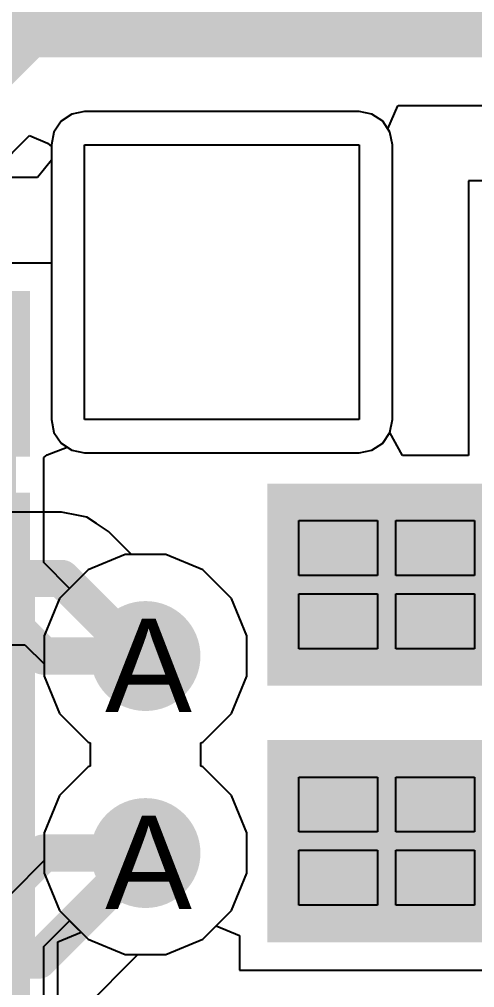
# Model space of a CAD drawing. Header units: inches. Extents: x 0 to 208, y 0 to 213.
# Drawn here: x 4.7278 to 4.8257, y 1.6591 to 1.8671 of the extents above; entities that cross this region are included whole.
import ezdxf

# ---------------------------------------------------------------- set-up
doc = ezdxf.new("R2010")
doc.units = ezdxf.units.IN
doc.header["$MEASUREMENT"] = 0
for name, color, linetype in [('Bottom Layer', 5, 'Continuous'), ('Bottom Overlay', 54, 'Continuous'), ('Bottom Paste', 16, 'Continuous'), ('Bottom Solder', 6, 'Continuous'), ('Drill Drawing', 1, 'Continuous'), ('Keep-Out Layer', 6, 'Continuous'), ('L2_GND1', 16, 'Continuous'), ('L3_SIG1', 76, 'Continuous'), ('L4_PWR', 90, 'Continuous'), ('L5_GND2', 156, 'Continuous'), ('L6_SIG2', 130, 'Continuous'), ('L7_GND3', 216, 'Continuous'), ('Top Layer', 1, 'Continuous'), ('Top Paste', 8, 'Continuous'), ('Top Solder', 216, 'Continuous'), ('Via Holes', 16, 'Continuous')]:
    doc.layers.add(name, color=color, linetype=linetype)
doc.styles.add('Arial', font='', dxfattribs={"height": 0.2})
doc.styles.get('Arial').set_extended_font_data('Arial')

# ---------------------------------------------------------------- blocks, each defined once
blk = doc.blocks.new('TXB0102DCUT_B_253')
at = {"layer": 'Bottom Layer'}
for points in [[(-0.07677, 0.03543), (-0.04528, 0.03543), (-0.04528, 0.02362), (-0.07677, 0.02362)], [(0.04527, 0.03543), (0.07677, 0.03543), (0.07677, 0.02362), (0.04527, 0.02362)], [(-0.07677, 0.01575), (-0.04528, 0.01575), (-0.04528, 0.00394), (-0.07677, 0.00394)], [(0.04527, 0.01575), (0.07677, 0.01575), (0.07677, 0.00394), (0.04527, 0.00394)], [(-0.07677, -0.00394), (-0.04528, -0.00394), (-0.04528, -0.01575), (-0.07677, -0.01575)], [(0.04527, -0.00394), (0.07677, -0.00394), (0.07677, -0.01575), (0.04527, -0.01575)], [(-0.07677, -0.02362), (-0.04528, -0.02362), (-0.04528, -0.03543), (-0.07677, -0.03543)], [(0.04527, -0.02362), (0.07677, -0.02362), (0.07677, -0.03543), (0.04527, -0.03543)]]:
    blk.add_hatch(color=5, dxfattribs=at).paths.add_polyline_path(points)
at = {"layer": 'Bottom Paste'}
for points in [[(-0.07677, 0.03543), (-0.04528, 0.03543), (-0.04528, 0.02362), (-0.07677, 0.02362)], [(0.04527, 0.03543), (0.07677, 0.03543), (0.07677, 0.02362), (0.04527, 0.02362)], [(-0.07677, 0.01575), (-0.04528, 0.01575), (-0.04528, 0.00394), (-0.07677, 0.00394)], [(0.04527, 0.01575), (0.07677, 0.01575), (0.07677, 0.00394), (0.04527, 0.00394)], [(-0.07677, -0.00394), (-0.04528, -0.00394), (-0.04528, -0.01575), (-0.07677, -0.01575)], [(0.04527, -0.00394), (0.07677, -0.00394), (0.07677, -0.01575), (0.04527, -0.01575)], [(-0.07677, -0.02362), (-0.04528, -0.02362), (-0.04528, -0.03543), (-0.07677, -0.03543)], [(0.04527, -0.02362), (0.07677, -0.02362), (0.07677, -0.03543), (0.04527, -0.03543)]]:
    blk.add_hatch(color=16, dxfattribs=at).paths.add_polyline_path(points)
at = {"layer": 'Bottom Solder'}
for points in [[(-0.08077, 0.03943), (-0.04128, 0.03943), (-0.04128, 0.01962), (-0.08077, 0.01962)], [(0.04127, 0.03943), (0.08077, 0.03943), (0.08077, 0.01962), (0.04127, 0.01962)], [(-0.08077, 0.01975), (-0.04128, 0.01975), (-0.04128, -0.00006), (-0.08077, -0.00006)], [(0.04127, 0.01975), (0.08077, 0.01975), (0.08077, -0.00006), (0.04127, -0.00006)], [(-0.08077, 0.00006), (-0.04128, 0.00006), (-0.04128, -0.01975), (-0.08077, -0.01975)], [(0.04127, 0.00006), (0.08077, 0.00006), (0.08077, -0.01975), (0.04127, -0.01975)], [(-0.08077, -0.01962), (-0.04128, -0.01962), (-0.04128, -0.03943), (-0.08077, -0.03943)], [(0.04127, -0.01962), (0.08077, -0.01962), (0.08077, -0.03943), (0.04127, -0.03943)]]:
    blk.add_hatch(color=6, dxfattribs=at).paths.add_polyline_path(points)
at = {"layer": 'Bottom Overlay'}
for points in [[(-0.041, 0.041, 0.005, 0.005, 0), (0.038, 0.041, 0.005, 0.005, 0)], [(-0.041, -0.041, 0.005, 0.005, 0), (0.038, -0.041, 0.005, 0.005, 0)]]:
    blk.add_lwpolyline(points, format="xyseb", dxfattribs=at)
for points in [[(-0.04225, 0.041, 0.0025, 0.0025, 1), (-0.03975, 0.041, 0.0025, 0.0025, 1)], [(0.03675, 0.041, 0.0025, 0.0025, 1), (0.03925, 0.041, 0.0025, 0.0025, 1)], [(-0.0605, -0.043, 0.00787, 0.00787, 1), (-0.0635, -0.043, 0.00787, 0.00787, 1)], [(-0.06547, -0.043, 0.00394, 0.00394, 1), (-0.06153, -0.043, 0.00394, 0.00394, 1)], [(-0.06247, -0.043, 0.00394, 0.00394, 1), (-0.05853, -0.043, 0.00394, 0.00394, 1)], [(-0.04225, -0.041, 0.0025, 0.0025, 1), (-0.03975, -0.041, 0.0025, 0.0025, 1)], [(0.03675, -0.041, 0.0025, 0.0025, 1), (0.03925, -0.041, 0.0025, 0.0025, 1)]]:
    blk.add_lwpolyline(points, format="xyseb", close=True, dxfattribs=at)
blk = doc.blocks.new('A7682E_254')
at = {"layer": 'Top Layer'}
for points in [[(-0.23228, 0.21063), (-0.18898, 0.21063), (-0.18898, 0.1752), (-0.23228, 0.1752)], [(-0.23228, 0.15551), (-0.18898, 0.15551), (-0.18898, 0.12008), (-0.23228, 0.12008)]]:
    blk.add_hatch(color=1, dxfattribs=at).paths.add_polyline_path(points)
at = {"layer": 'Top Solder'}
for points in [[(-0.33077, 0.25597), (-0.28734, 0.25597), (-0.28734, 0.22041), (-0.33077, 0.22041)], [(-0.23628, 0.21463), (-0.18498, 0.21463), (-0.18498, 0.1712), (-0.23628, 0.1712)], [(-0.33077, 0.21266), (-0.28734, 0.21266), (-0.28734, 0.1771), (-0.33077, 0.1771)], [(-0.33077, 0.16935), (-0.28734, 0.16935), (-0.28734, 0.13379), (-0.33077, 0.13379)], [(-0.23628, 0.15951), (-0.18498, 0.15951), (-0.18498, 0.11608), (-0.23628, 0.11608)], [(-0.33077, 0.12605), (-0.28734, 0.12605), (-0.28734, 0.09049), (-0.33077, 0.09049)]]:
    blk.add_hatch(color=216, dxfattribs=at).paths.add_polyline_path(points)
at = {"layer": 'Keep-Out Layer'}
for p, q in [((-0.27559, 0.22835), (-0.27559, 0.2874)), ((-0.27559, 0.2874), (-0.21654, 0.2874)), ((-0.21654, 0.2874), (-0.21654, 0.22835)), ((-0.21654, 0.22835), (-0.27559, 0.22835))]:
    blk.add_line(p, q, dxfattribs=at)
at = {"layer": 'Top Paste'}
for p, q in [((-0.22953, 0.19488), (-0.22953, 0.20669)), ((-0.22953, 0.20669), (-0.2126, 0.20669)), ((-0.2126, 0.20669), (-0.2126, 0.19488)), ((-0.20866, 0.19488), (-0.20866, 0.20669)), ((-0.20866, 0.20669), (-0.19173, 0.20669)), ((-0.19173, 0.20669), (-0.19173, 0.19488)), ((-0.2126, 0.19488), (-0.22953, 0.19488)), ((-0.19173, 0.19488), (-0.20866, 0.19488)), ((-0.22953, 0.17913), (-0.22953, 0.19095)), ((-0.22953, 0.19095), (-0.2126, 0.19095)), ((-0.2126, 0.19095), (-0.2126, 0.17913)), ((-0.20866, 0.17913), (-0.20866, 0.19095)), ((-0.20866, 0.19095), (-0.19173, 0.19095)), ((-0.19173, 0.19095), (-0.19173, 0.17913)), ((-0.2126, 0.17913), (-0.22953, 0.17913)), ((-0.19173, 0.17913), (-0.20866, 0.17913)), ((-0.22953, 0.13976), (-0.22953, 0.15157)), ((-0.22953, 0.15157), (-0.2126, 0.15157)), ((-0.2126, 0.15157), (-0.2126, 0.13976)), ((-0.20866, 0.13976), (-0.20866, 0.15157)), ((-0.20866, 0.15157), (-0.19173, 0.15157)), ((-0.19173, 0.15157), (-0.19173, 0.13976)), ((-0.2126, 0.13976), (-0.22953, 0.13976)), ((-0.19173, 0.13976), (-0.20866, 0.13976)), ((-0.22953, 0.12402), (-0.22953, 0.13583)), ((-0.22953, 0.13583), (-0.2126, 0.13583)), ((-0.2126, 0.13583), (-0.2126, 0.12402)), ((-0.20866, 0.12402), (-0.20866, 0.13583)), ((-0.20866, 0.13583), (-0.19173, 0.13583)), ((-0.19173, 0.13583), (-0.19173, 0.12402)), ((-0.2126, 0.12402), (-0.22953, 0.12402)), ((-0.19173, 0.12402), (-0.20866, 0.12402))]:
    blk.add_line(p, q, dxfattribs=at)

msp = doc.modelspace()

# ---------------------------------------------------------------- hatches: boundary and pattern name
at = {"layer": 'Bottom Layer'}
h = msp.add_hatch(color=5, dxfattribs=at)
edge = h.paths.add_edge_path()
edge.add_arc((4.75495, 1.73033), 0.01181, 0, 360)
h = msp.add_hatch(color=5, dxfattribs=at)
edge = h.paths.add_edge_path()
edge.add_arc((4.75495, 1.688), 0.01181, 0, 360)
at = {"layer": 'L2_GND1'}
h = msp.add_hatch(color=16, dxfattribs=at)
edge = h.paths.add_edge_path()
edge.add_arc((4.75495, 1.73033), 0.01181, 0, 360)
h = msp.add_hatch(color=16, dxfattribs=at)
edge = h.paths.add_edge_path()
edge.add_arc((4.75495, 1.688), 0.01181, 0, 360)
at = {"layer": 'L3_SIG1'}
h = msp.add_hatch(color=76, dxfattribs=at)
edge = h.paths.add_edge_path()
edge.add_arc((4.75495, 1.73033), 0.01181, 0, 360)
h = msp.add_hatch(color=76, dxfattribs=at)
edge = h.paths.add_edge_path()
edge.add_arc((4.75495, 1.688), 0.01181, 0, 360)
at = {"layer": 'L4_PWR'}
h = msp.add_hatch(color=90, dxfattribs=at)
edge = h.paths.add_edge_path()
edge.add_arc((4.75495, 1.73033), 0.01181, 0, 360)
h = msp.add_hatch(color=90, dxfattribs=at)
edge = h.paths.add_edge_path()
edge.add_arc((4.75495, 1.688), 0.01181, 0, 360)
at = {"layer": 'L5_GND2'}
h = msp.add_hatch(color=156, dxfattribs=at)
edge = h.paths.add_edge_path()
edge.add_arc((4.75495, 1.73033), 0.01181, 0, 360)
h = msp.add_hatch(color=156, dxfattribs=at)
edge = h.paths.add_edge_path()
edge.add_arc((4.75495, 1.688), 0.01181, 0, 360)
at = {"layer": 'L6_SIG2'}
h = msp.add_hatch(color=130, dxfattribs=at)
edge = h.paths.add_edge_path()
edge.add_arc((4.75495, 1.73033), 0.01181, 0, 360)
h = msp.add_hatch(color=130, dxfattribs=at)
edge = h.paths.add_edge_path()
edge.add_arc((4.75495, 1.688), 0.01181, 0, 360)
at = {"layer": 'L7_GND3'}
h = msp.add_hatch(color=216, dxfattribs=at)
edge = h.paths.add_edge_path()
edge.add_arc((4.75495, 1.73033), 0.01181, 0, 360)
h = msp.add_hatch(color=216, dxfattribs=at)
edge = h.paths.add_edge_path()
edge.add_arc((4.75495, 1.688), 0.01181, 0, 360)
at = {"layer": 'Top Layer'}
h = msp.add_hatch(color=1, dxfattribs=at)
edge = h.paths.add_edge_path()
edge.add_arc((4.75495, 1.73033), 0.01181, 0, 360)
h = msp.add_hatch(color=1, dxfattribs=at)
edge = h.paths.add_edge_path()
edge.add_arc((4.75495, 1.688), 0.01181, 0, 360)
at = {"layer": 'Via Holes'}
h = msp.add_hatch(color=7, dxfattribs=at)
edge = h.paths.add_edge_path()
edge.add_arc((4.75495, 1.73033), 0.00591, 0, 360)
h = msp.add_hatch(color=7, dxfattribs=at)
edge = h.paths.add_edge_path()
edge.add_arc((4.75495, 1.688), 0.00591, 0, 360)

# ---------------------------------------------------------------- linework, layer by layer
at = {"layer": 'Bottom Layer'}
for p, q in [((4.73913, 1.84677), (4.73681, 1.84522)), ((4.74186, 1.84731), (4.73913, 1.84677)), ((4.80091, 1.84731), (4.74186, 1.84731)), ((4.80364, 1.84677), (4.80091, 1.84731)), ((4.80596, 1.84522), (4.80364, 1.84677)), ((4.73681, 1.84522), (4.73526, 1.84291)), ((4.80751, 1.84291), (4.80596, 1.84522)), ((4.73526, 1.84291), (4.73472, 1.84018)), ((4.80805, 1.84018), (4.80751, 1.84291)), ((4.73472, 1.84018), (4.73472, 1.83688)), ((4.80805, 1.78112), (4.80805, 1.84018)), ((4.73472, 1.83688), (4.7317, 1.83313)), ((4.72972, 1.83313), (4.70441, 1.83313)), ((4.7317, 1.83313), (4.72972, 1.83313)), ((4.80751, 1.77839), (4.80805, 1.78112)), ((4.80596, 1.77607), (4.80751, 1.77839)), ((4.73379, 1.77356), (4.73811, 1.7752)), ((4.73811, 1.7752), (4.73913, 1.77453)), ((4.80364, 1.77453), (4.80596, 1.77607)), ((4.73311, 1.77299), (4.73379, 1.77356)), ((4.73311, 1.75041), (4.73311, 1.77299)), ((4.73913, 1.77453), (4.74186, 1.77398)), ((4.74186, 1.77398), (4.80091, 1.77398)), ((4.80091, 1.77398), (4.80364, 1.77453)), ((4.75061, 1.75214), (4.74259, 1.74882)), ((4.75929, 1.75214), (4.75061, 1.75214)), ((4.7673, 1.74882), (4.75929, 1.75214)), ((4.73864, 1.74487), (4.73311, 1.75041)), ((4.74259, 1.74882), (4.73864, 1.74487)), ((4.77344, 1.74269), (4.7673, 1.74882)), ((4.77676, 1.73467), (4.77344, 1.74269)), ((4.77676, 1.72599), (4.77676, 1.73467)), ((4.77344, 1.71798), (4.77676, 1.72599)), ((4.7673, 1.71184), (4.77344, 1.71798)), ((4.76688, 1.71167), (4.7673, 1.71184)), ((4.76688, 1.70667), (4.76688, 1.71167)), ((4.7673, 1.70649), (4.76688, 1.70667)), ((4.77344, 1.70036), (4.7673, 1.70649)), ((4.77676, 1.69234), (4.77344, 1.70036)), ((4.77676, 1.68366), (4.77676, 1.69234)), ((4.77344, 1.67565), (4.77676, 1.68366)), ((4.7673, 1.66951), (4.77344, 1.67565)), ((4.73311, 1.66792), (4.73864, 1.67346)), ((4.73864, 1.67346), (4.74259, 1.66951)), ((4.74259, 1.66951), (4.75061, 1.66619)), ((4.75929, 1.66619), (4.7673, 1.66951)), ((4.73311, 1.62239), (4.73311, 1.66792)), ((4.75061, 1.66619), (4.75929, 1.66619))]:
    msp.add_line(p, q, dxfattribs=at)
for points in [[(4.7172, 1.74613, 0.008, 0.008, 0), (4.733, 1.73033, 0.008, 0.008, 0)], [(4.733, 1.73033, 0.008, 0.008, 0), (4.75495, 1.73033, 0.008, 0.008, 0)], [(4.7172, 1.6722, 0.008, 0.008, 0), (4.733, 1.688, 0.008, 0.008, 0)], [(4.733, 1.688, 0.008, 0.008, 0), (4.75495, 1.688, 0.008, 0.008, 0)]]:
    msp.add_lwpolyline(points, format="xyseb", dxfattribs=at)
for points in [[(4.731, 1.73033, 0.004, 0.004, 1), (4.735, 1.73033, 0.004, 0.004, 1)], [(4.731, 1.73033, 0.004, 0.004, 1), (4.735, 1.73033, 0.004, 0.004, 1)], [(4.75295, 1.73033, 0.004, 0.004, 1), (4.75695, 1.73033, 0.004, 0.004, 1)], [(4.731, 1.688, 0.004, 0.004, 1), (4.735, 1.688, 0.004, 0.004, 1)], [(4.731, 1.688, 0.004, 0.004, 1), (4.735, 1.688, 0.004, 0.004, 1)], [(4.75295, 1.688, 0.004, 0.004, 1), (4.75695, 1.688, 0.004, 0.004, 1)]]:
    msp.add_lwpolyline(points, format="xyseb", close=True, dxfattribs=at)
at = {"layer": 'L2_GND1'}
for p, q in [((4.73913, 1.84677), (4.73681, 1.84522)), ((4.74186, 1.84731), (4.73913, 1.84677)), ((4.80091, 1.84731), (4.74186, 1.84731)), ((4.80364, 1.84677), (4.80091, 1.84731)), ((4.80596, 1.84522), (4.80364, 1.84677)), ((4.73681, 1.84522), (4.73526, 1.84291)), ((4.80751, 1.84291), (4.80596, 1.84522)), ((4.73526, 1.84291), (4.73472, 1.84018)), ((4.80805, 1.84018), (4.80751, 1.84291)), ((4.73472, 1.84018), (4.73472, 1.78112)), ((4.80805, 1.78112), (4.80805, 1.84018)), ((4.73472, 1.78112), (4.73526, 1.77839)), ((4.80751, 1.77839), (4.80805, 1.78112)), ((4.73526, 1.77839), (4.73681, 1.77607)), ((4.80596, 1.77607), (4.80751, 1.77839)), ((4.73681, 1.77607), (4.73913, 1.77453)), ((4.80364, 1.77453), (4.80596, 1.77607)), ((4.73913, 1.77453), (4.74186, 1.77398)), ((4.74186, 1.77398), (4.80091, 1.77398)), ((4.80091, 1.77398), (4.80364, 1.77453)), ((4.75061, 1.75214), (4.74259, 1.74882)), ((4.75929, 1.75214), (4.75061, 1.75214)), ((4.7673, 1.74882), (4.75929, 1.75214)), ((4.74259, 1.74882), (4.73646, 1.74269)), ((4.77344, 1.74269), (4.7673, 1.74882)), ((4.73646, 1.74269), (4.73314, 1.73467)), ((4.77676, 1.73467), (4.77344, 1.74269)), ((4.73314, 1.73467), (4.73314, 1.72599)), ((4.77676, 1.72599), (4.77676, 1.73467)), ((4.73314, 1.72599), (4.73646, 1.71798)), ((4.77344, 1.71798), (4.77676, 1.72599)), ((4.73646, 1.71798), (4.74259, 1.71184)), ((4.7673, 1.71184), (4.77344, 1.71798)), ((4.74259, 1.71184), (4.74302, 1.71167)), ((4.74302, 1.71167), (4.74302, 1.70667)), ((4.76688, 1.71167), (4.7673, 1.71184)), ((4.76688, 1.70667), (4.76688, 1.71167)), ((4.74259, 1.70649), (4.73646, 1.70036)), ((4.74302, 1.70667), (4.74259, 1.70649)), ((4.7673, 1.70649), (4.76688, 1.70667)), ((4.77344, 1.70036), (4.7673, 1.70649)), ((4.73646, 1.70036), (4.73314, 1.69234)), ((4.77676, 1.69234), (4.77344, 1.70036)), ((4.73314, 1.69234), (4.73314, 1.68366)), ((4.77676, 1.68366), (4.77676, 1.69234)), ((4.73314, 1.68366), (4.73646, 1.67565)), ((4.77344, 1.67565), (4.77676, 1.68366)), ((4.73646, 1.67565), (4.74259, 1.66951)), ((4.7673, 1.66951), (4.77344, 1.67565)), ((4.74259, 1.66951), (4.75061, 1.66619)), ((4.75929, 1.66619), (4.7673, 1.66951)), ((4.75061, 1.66619), (4.75929, 1.66619))]:
    msp.add_line(p, q, dxfattribs=at)
at = {"layer": 'L3_SIG1'}
for p, q in [((4.73913, 1.84677), (4.73681, 1.84522)), ((4.74186, 1.84731), (4.73913, 1.84677)), ((4.80091, 1.84731), (4.74186, 1.84731)), ((4.80364, 1.84677), (4.80091, 1.84731)), ((4.80596, 1.84522), (4.80364, 1.84677)), ((4.73681, 1.84522), (4.73526, 1.84291)), ((4.80751, 1.84291), (4.80596, 1.84522)), ((4.73526, 1.84291), (4.73472, 1.84018)), ((4.80805, 1.84018), (4.80751, 1.84291)), ((4.73472, 1.84018), (4.73472, 1.78112)), ((4.80805, 1.78112), (4.80805, 1.84018)), ((4.73472, 1.78112), (4.73526, 1.77839)), ((4.80751, 1.77839), (4.80805, 1.78112)), ((4.73526, 1.77839), (4.73681, 1.77607)), ((4.80596, 1.77607), (4.80751, 1.77839)), ((4.73681, 1.77607), (4.73913, 1.77453)), ((4.80364, 1.77453), (4.80596, 1.77607)), ((4.73913, 1.77453), (4.74186, 1.77398)), ((4.74186, 1.77398), (4.80091, 1.77398)), ((4.80091, 1.77398), (4.80364, 1.77453)), ((4.75061, 1.75214), (4.74259, 1.74882)), ((4.75929, 1.75214), (4.75061, 1.75214)), ((4.7673, 1.74882), (4.75929, 1.75214)), ((4.74259, 1.74882), (4.73646, 1.74269)), ((4.77344, 1.74269), (4.7673, 1.74882)), ((4.73646, 1.74269), (4.73314, 1.73467)), ((4.77676, 1.73467), (4.77344, 1.74269)), ((4.73314, 1.73467), (4.73314, 1.72599)), ((4.77676, 1.72599), (4.77676, 1.73467)), ((4.73314, 1.72599), (4.73646, 1.71798)), ((4.77344, 1.71798), (4.77676, 1.72599)), ((4.73646, 1.71798), (4.74259, 1.71184)), ((4.7673, 1.71184), (4.77344, 1.71798)), ((4.74259, 1.71184), (4.74302, 1.71167)), ((4.74302, 1.71167), (4.74302, 1.70667)), ((4.76688, 1.71167), (4.7673, 1.71184)), ((4.76688, 1.70667), (4.76688, 1.71167)), ((4.74259, 1.70649), (4.73646, 1.70036)), ((4.74302, 1.70667), (4.74259, 1.70649)), ((4.7673, 1.70649), (4.76688, 1.70667)), ((4.77344, 1.70036), (4.7673, 1.70649)), ((4.73646, 1.70036), (4.73314, 1.69234)), ((4.77676, 1.69234), (4.77344, 1.70036)), ((4.73314, 1.69234), (4.73314, 1.68638)), ((4.77676, 1.68366), (4.77676, 1.69234)), ((4.73314, 1.68638), (4.72604, 1.67927)), ((4.77344, 1.67565), (4.77676, 1.68366)), ((4.7673, 1.66951), (4.77344, 1.67565)), ((4.75929, 1.66619), (4.7673, 1.66951)), ((4.74204, 1.65491), (4.75332, 1.66619)), ((4.75332, 1.66619), (4.75929, 1.66619))]:
    msp.add_line(p, q, dxfattribs=at)
for points in [[(4.73195, 1.665, 0.008, 0.008, 0), (4.75495, 1.688, 0.008, 0.008, 0)], [(4.5508, 1.665, 0.008, 0.008, 0), (4.73195, 1.665, 0.008, 0.008, 0)]]:
    msp.add_lwpolyline(points, format="xyseb", dxfattribs=at)
for points in [[(4.75295, 1.688, 0.004, 0.004, 1), (4.75695, 1.688, 0.004, 0.004, 1)], [(4.72995, 1.665, 0.004, 0.004, 1), (4.73395, 1.665, 0.004, 0.004, 1)], [(4.72995, 1.665, 0.004, 0.004, 1), (4.73395, 1.665, 0.004, 0.004, 1)]]:
    msp.add_lwpolyline(points, format="xyseb", close=True, dxfattribs=at)
at = {"layer": 'L4_PWR'}
for p, q in [((4.80704, 1.84361), (4.80917, 1.84852)), ((4.80917, 1.84852), (4.80925, 1.84861)), ((4.80925, 1.84861), (4.86154, 1.84861)), ((4.80751, 1.84291), (4.80704, 1.84361)), ((4.68824, 1.8004), (4.73002, 1.84218)), ((4.73002, 1.84218), (4.73388, 1.84053)), ((4.80805, 1.84018), (4.80751, 1.84291)), ((4.73388, 1.84053), (4.73472, 1.83981)), ((4.73472, 1.83981), (4.73472, 1.78112)), ((4.80805, 1.78112), (4.80805, 1.84018)), ((4.73472, 1.78112), (4.73526, 1.77839)), ((4.80751, 1.77839), (4.80805, 1.78112)), ((4.73526, 1.77839), (4.73681, 1.77607)), ((4.80596, 1.77607), (4.80751, 1.77839)), ((4.73681, 1.77607), (4.73913, 1.77453)), ((4.80364, 1.77453), (4.80596, 1.77607)), ((4.73913, 1.77453), (4.74186, 1.77398)), ((4.74186, 1.77398), (4.80091, 1.77398)), ((4.80091, 1.77398), (4.80364, 1.77453)), ((4.75061, 1.75214), (4.74259, 1.74882)), ((4.75929, 1.75214), (4.75061, 1.75214)), ((4.7673, 1.74882), (4.75929, 1.75214)), ((4.74259, 1.74882), (4.73646, 1.74269)), ((4.77344, 1.74269), (4.7673, 1.74882)), ((4.73646, 1.74269), (4.73314, 1.73467)), ((4.77676, 1.73467), (4.77344, 1.74269)), ((4.73314, 1.73467), (4.73314, 1.72599)), ((4.77676, 1.72599), (4.77676, 1.73467)), ((4.73314, 1.72599), (4.73646, 1.71798)), ((4.77344, 1.71798), (4.77676, 1.72599)), ((4.73646, 1.71798), (4.74259, 1.71184)), ((4.7673, 1.71184), (4.77344, 1.71798)), ((4.74259, 1.71184), (4.74302, 1.71167)), ((4.74302, 1.71167), (4.74302, 1.70667)), ((4.76688, 1.71167), (4.7673, 1.71184)), ((4.76688, 1.70667), (4.76688, 1.71167)), ((4.74259, 1.70649), (4.73646, 1.70036)), ((4.74302, 1.70667), (4.74259, 1.70649)), ((4.7673, 1.70649), (4.76688, 1.70667)), ((4.77344, 1.70036), (4.7673, 1.70649)), ((4.73646, 1.70036), (4.73314, 1.69234)), ((4.77676, 1.69234), (4.77344, 1.70036)), ((4.73314, 1.69234), (4.73314, 1.68366)), ((4.77676, 1.68366), (4.77676, 1.69234)), ((4.73314, 1.68366), (4.73646, 1.67565)), ((4.77344, 1.67565), (4.77676, 1.68366)), ((4.73646, 1.67565), (4.74259, 1.66951)), ((4.7673, 1.66951), (4.77344, 1.67565)), ((4.74259, 1.66951), (4.75061, 1.66619)), ((4.75929, 1.66619), (4.7673, 1.66951)), ((4.75061, 1.66619), (4.75929, 1.66619))]:
    msp.add_line(p, q, dxfattribs=at)
for points in [[(4.67382, 1.81482, 0.02, 0.02, 0), (4.728, 1.869, 0.02, 0.02, 0)], [(4.728, 1.869, 0.02, 0.02, 0), (4.86154, 1.869, 0.02, 0.02, 0)]]:
    msp.add_lwpolyline(points, format="xyseb", dxfattribs=at)
msp.add_lwpolyline([(4.723, 1.869, 0.01, 0.01, 1), (4.733, 1.869, 0.01, 0.01, 1)], format="xyseb", close=True, dxfattribs=at)
msp.add_lwpolyline([(4.723, 1.869, 0.01, 0.01, 1), (4.733, 1.869, 0.01, 0.01, 1)], format="xyseb", close=True, dxfattribs=at)
at = {"layer": 'L5_GND2'}
for p, q in [((4.73913, 1.84677), (4.73681, 1.84522)), ((4.74186, 1.84731), (4.73913, 1.84677)), ((4.80091, 1.84731), (4.74186, 1.84731)), ((4.80364, 1.84677), (4.80091, 1.84731)), ((4.80596, 1.84522), (4.80364, 1.84677)), ((4.73681, 1.84522), (4.73526, 1.84291)), ((4.80751, 1.84291), (4.80596, 1.84522)), ((4.73526, 1.84291), (4.73472, 1.84018)), ((4.80805, 1.84018), (4.80751, 1.84291)), ((4.73472, 1.84018), (4.73472, 1.78112)), ((4.80805, 1.78112), (4.80805, 1.84018)), ((4.73472, 1.78112), (4.73526, 1.77839)), ((4.80751, 1.77839), (4.80805, 1.78112)), ((4.73526, 1.77839), (4.73681, 1.77607)), ((4.80596, 1.77607), (4.80751, 1.77839)), ((4.73681, 1.77607), (4.73913, 1.77453)), ((4.80364, 1.77453), (4.80596, 1.77607)), ((4.73913, 1.77453), (4.74186, 1.77398)), ((4.74186, 1.77398), (4.80091, 1.77398)), ((4.80091, 1.77398), (4.80364, 1.77453)), ((4.75061, 1.75214), (4.74259, 1.74882)), ((4.75929, 1.75214), (4.75061, 1.75214)), ((4.7673, 1.74882), (4.75929, 1.75214)), ((4.74259, 1.74882), (4.73646, 1.74269)), ((4.77344, 1.74269), (4.7673, 1.74882)), ((4.73646, 1.74269), (4.73314, 1.73467)), ((4.77676, 1.73467), (4.77344, 1.74269)), ((4.73314, 1.73467), (4.73314, 1.72599)), ((4.77676, 1.72599), (4.77676, 1.73467)), ((4.73314, 1.72599), (4.73646, 1.71798)), ((4.77344, 1.71798), (4.77676, 1.72599)), ((4.73646, 1.71798), (4.74259, 1.71184)), ((4.7673, 1.71184), (4.77344, 1.71798)), ((4.74259, 1.71184), (4.74302, 1.71167)), ((4.74302, 1.71167), (4.74302, 1.70667)), ((4.76688, 1.71167), (4.7673, 1.71184)), ((4.76688, 1.70667), (4.76688, 1.71167)), ((4.74259, 1.70649), (4.73646, 1.70036)), ((4.74302, 1.70667), (4.74259, 1.70649)), ((4.7673, 1.70649), (4.76688, 1.70667)), ((4.77344, 1.70036), (4.7673, 1.70649)), ((4.73646, 1.70036), (4.73314, 1.69234)), ((4.77676, 1.69234), (4.77344, 1.70036)), ((4.73314, 1.69234), (4.73314, 1.68366)), ((4.77676, 1.68366), (4.77676, 1.69234)), ((4.73314, 1.68366), (4.73646, 1.67565)), ((4.77344, 1.67565), (4.77676, 1.68366)), ((4.73646, 1.67565), (4.74259, 1.66951)), ((4.7673, 1.66951), (4.77344, 1.67565)), ((4.74259, 1.66951), (4.75061, 1.66619)), ((4.75929, 1.66619), (4.7673, 1.66951)), ((4.75061, 1.66619), (4.75929, 1.66619))]:
    msp.add_line(p, q, dxfattribs=at)
at = {"layer": 'L6_SIG2'}
for p, q in [((4.73913, 1.84677), (4.73681, 1.84522)), ((4.74186, 1.84731), (4.73913, 1.84677)), ((4.80091, 1.84731), (4.74186, 1.84731)), ((4.80364, 1.84677), (4.80091, 1.84731)), ((4.80596, 1.84522), (4.80364, 1.84677)), ((4.73681, 1.84522), (4.73526, 1.84291)), ((4.80751, 1.84291), (4.80596, 1.84522)), ((4.73526, 1.84291), (4.73472, 1.84018)), ((4.80805, 1.84018), (4.80751, 1.84291)), ((4.73472, 1.84018), (4.73472, 1.78112)), ((4.80805, 1.78112), (4.80805, 1.84018)), ((4.73472, 1.78112), (4.73526, 1.77839)), ((4.80751, 1.77839), (4.80805, 1.78112)), ((4.73526, 1.77839), (4.73681, 1.77607)), ((4.80596, 1.77607), (4.80751, 1.77839)), ((4.73681, 1.77607), (4.73913, 1.77453)), ((4.80364, 1.77453), (4.80596, 1.77607)), ((4.73913, 1.77453), (4.74186, 1.77398)), ((4.74186, 1.77398), (4.80091, 1.77398)), ((4.80091, 1.77398), (4.80364, 1.77453)), ((4.7369, 1.76127), (4.66519, 1.76127)), ((4.74053, 1.76055), (4.7369, 1.76127)), ((4.7369, 1.76127), (4.7369, 1.76127)), ((4.74236, 1.76019), (4.74053, 1.76055)), ((4.7444, 1.75883), (4.74236, 1.76019)), ((4.74236, 1.76019), (4.74236, 1.76019)), ((4.74236, 1.76019), (4.74236, 1.76019)), ((4.74699, 1.75709), (4.7444, 1.75883)), ((4.75194, 1.75214), (4.74699, 1.75709)), ((4.74699, 1.75709), (4.74699, 1.75709)), ((4.74699, 1.75709), (4.74699, 1.75709)), ((4.75929, 1.75214), (4.75194, 1.75214)), ((4.7673, 1.74882), (4.75929, 1.75214)), ((4.77344, 1.74269), (4.7673, 1.74882)), ((4.77676, 1.73467), (4.77344, 1.74269)), ((4.77676, 1.72599), (4.77676, 1.73467)), ((4.68619, 1.73273), (4.72903, 1.73273)), ((4.72903, 1.73273), (4.73314, 1.72862)), ((4.73314, 1.72862), (4.73314, 1.72599)), ((4.73314, 1.72599), (4.73646, 1.71798)), ((4.77344, 1.71798), (4.77676, 1.72599)), ((4.73646, 1.71798), (4.74259, 1.71184)), ((4.7673, 1.71184), (4.77344, 1.71798)), ((4.74259, 1.71184), (4.74302, 1.71167)), ((4.74302, 1.71167), (4.74302, 1.70667)), ((4.76688, 1.71167), (4.7673, 1.71184)), ((4.76688, 1.70667), (4.76688, 1.71167)), ((4.74259, 1.70649), (4.73646, 1.70036)), ((4.74302, 1.70667), (4.74259, 1.70649)), ((4.7673, 1.70649), (4.76688, 1.70667)), ((4.77344, 1.70036), (4.7673, 1.70649)), ((4.73646, 1.70036), (4.73314, 1.69234)), ((4.77676, 1.69234), (4.77344, 1.70036)), ((4.73314, 1.69234), (4.73314, 1.68366)), ((4.77676, 1.68366), (4.77676, 1.69234)), ((4.73314, 1.68366), (4.73646, 1.67565)), ((4.77344, 1.67565), (4.77676, 1.68366)), ((4.73646, 1.67565), (4.74259, 1.66951)), ((4.7673, 1.66951), (4.77344, 1.67565)), ((4.74259, 1.66951), (4.75061, 1.66619)), ((4.75929, 1.66619), (4.7673, 1.66951)), ((4.75061, 1.66619), (4.75929, 1.66619))]:
    msp.add_line(p, q, dxfattribs=at)
for points in [[(4.072, 1.747, 0.008, 0.008, 0), (4.7369, 1.747, 0.008, 0.008, 0)], [(4.7369, 1.747, 0.008, 0.008, 0), (4.75356, 1.73033, 0.008, 0.008, 0)], [(4.75356, 1.73033, 0.008, 0.008, 0), (4.75495, 1.73033, 0.008, 0.008, 0)]]:
    msp.add_lwpolyline(points, format="xyseb", dxfattribs=at)
for points in [[(4.7349, 1.747, 0.004, 0.004, 1), (4.7389, 1.747, 0.004, 0.004, 1)], [(4.7349, 1.747, 0.004, 0.004, 1), (4.7389, 1.747, 0.004, 0.004, 1)], [(4.75156, 1.73033, 0.004, 0.004, 1), (4.75556, 1.73033, 0.004, 0.004, 1)], [(4.75156, 1.73033, 0.004, 0.004, 1), (4.75556, 1.73033, 0.004, 0.004, 1)], [(4.75295, 1.73033, 0.004, 0.004, 1), (4.75695, 1.73033, 0.004, 0.004, 1)]]:
    msp.add_lwpolyline(points, format="xyseb", close=True, dxfattribs=at)
at = {"layer": 'L7_GND3'}
for p, q in [((4.73913, 1.84677), (4.73681, 1.84522)), ((4.74186, 1.84731), (4.73913, 1.84677)), ((4.80091, 1.84731), (4.74186, 1.84731)), ((4.80364, 1.84677), (4.80091, 1.84731)), ((4.80596, 1.84522), (4.80364, 1.84677)), ((4.73681, 1.84522), (4.73526, 1.84291)), ((4.80751, 1.84291), (4.80596, 1.84522)), ((4.73526, 1.84291), (4.73472, 1.84018)), ((4.80805, 1.84018), (4.80751, 1.84291)), ((4.73472, 1.84018), (4.73472, 1.78112)), ((4.80805, 1.78112), (4.80805, 1.84018)), ((4.73472, 1.78112), (4.73526, 1.77839)), ((4.80751, 1.77839), (4.80805, 1.78112)), ((4.73526, 1.77839), (4.73681, 1.77607)), ((4.80596, 1.77607), (4.80751, 1.77839)), ((4.73681, 1.77607), (4.73913, 1.77453)), ((4.80364, 1.77453), (4.80596, 1.77607)), ((4.73913, 1.77453), (4.74186, 1.77398)), ((4.74186, 1.77398), (4.80091, 1.77398)), ((4.80091, 1.77398), (4.80364, 1.77453)), ((4.75061, 1.75214), (4.74259, 1.74882)), ((4.75929, 1.75214), (4.75061, 1.75214)), ((4.7673, 1.74882), (4.75929, 1.75214)), ((4.74259, 1.74882), (4.73646, 1.74269)), ((4.77344, 1.74269), (4.7673, 1.74882)), ((4.73646, 1.74269), (4.73314, 1.73467)), ((4.77676, 1.73467), (4.77344, 1.74269)), ((4.73314, 1.73467), (4.73314, 1.72599)), ((4.77676, 1.72599), (4.77676, 1.73467)), ((4.73314, 1.72599), (4.73646, 1.71798)), ((4.77344, 1.71798), (4.77676, 1.72599)), ((4.73646, 1.71798), (4.74259, 1.71184)), ((4.7673, 1.71184), (4.77344, 1.71798)), ((4.74259, 1.71184), (4.74302, 1.71167)), ((4.74302, 1.71167), (4.74302, 1.70667)), ((4.76688, 1.71167), (4.7673, 1.71184)), ((4.76688, 1.70667), (4.76688, 1.71167)), ((4.74259, 1.70649), (4.73646, 1.70036)), ((4.74302, 1.70667), (4.74259, 1.70649)), ((4.7673, 1.70649), (4.76688, 1.70667)), ((4.77344, 1.70036), (4.7673, 1.70649)), ((4.73646, 1.70036), (4.73314, 1.69234)), ((4.77676, 1.69234), (4.77344, 1.70036)), ((4.73314, 1.69234), (4.73314, 1.68366)), ((4.77676, 1.68366), (4.77676, 1.69234)), ((4.73314, 1.68366), (4.73646, 1.67565)), ((4.77344, 1.67565), (4.77676, 1.68366)), ((4.73646, 1.67565), (4.74259, 1.66951)), ((4.7673, 1.66951), (4.77344, 1.67565)), ((4.74259, 1.66951), (4.75061, 1.66619)), ((4.75929, 1.66619), (4.7673, 1.66951)), ((4.75061, 1.66619), (4.75929, 1.66619))]:
    msp.add_line(p, q, dxfattribs=at)
at = {"layer": 'Top Layer'}
for p, q in [((4.73913, 1.84677), (4.73681, 1.84522)), ((4.74186, 1.84731), (4.73913, 1.84677)), ((4.80091, 1.84731), (4.74186, 1.84731)), ((4.80364, 1.84677), (4.80091, 1.84731)), ((4.80596, 1.84522), (4.80364, 1.84677)), ((4.73681, 1.84522), (4.73526, 1.84291)), ((4.80751, 1.84291), (4.80596, 1.84522)), ((4.73526, 1.84291), (4.73472, 1.84018)), ((4.80805, 1.84018), (4.80751, 1.84291)), ((4.73472, 1.84018), (4.73472, 1.81474)), ((4.80805, 1.78112), (4.80805, 1.84018)), ((4.87981, 1.83246), (4.82438, 1.83246)), ((4.82438, 1.83246), (4.82438, 1.7734)), ((4.73472, 1.81474), (4.68068, 1.81474)), ((4.80751, 1.77839), (4.80805, 1.78112)), ((4.81019, 1.7734), (4.80751, 1.77839)), ((4.82438, 1.7734), (4.81019, 1.7734)), ((4.73611, 1.66892), (4.74111, 1.67099)), ((4.74111, 1.67099), (4.74259, 1.66951)), ((4.7673, 1.66951), (4.77016, 1.67237)), ((4.77016, 1.67237), (4.77516, 1.6703)), ((4.73611, 1.63726), (4.73611, 1.66892)), ((4.74259, 1.66951), (4.75061, 1.66619)), ((4.75929, 1.66619), (4.7673, 1.66951)), ((4.77516, 1.6703), (4.77516, 1.66285)), ((4.75061, 1.66619), (4.75929, 1.66619)), ((4.77516, 1.66285), (4.83847, 1.66285))]:
    msp.add_line(p, q, dxfattribs=at)

# ---------------------------------------------------------------- block references
msp.add_blockref('A7682E_254', (5.01745, 1.55277))
at = {"rotation": 90}
msp.add_blockref('TXB0102DCUT_B_253', (4.68768, 1.70917), dxfattribs=at)

# ---------------------------------------------------------------- texts
at = {"layer": 'Drill Drawing', "style": 'Arial'}
for p in [(4.74628, 1.71834), (4.74628, 1.676)]:
    msp.add_text('A', height=0.02, dxfattribs=at).set_placement(p)

doc.saveas('drawing.dxf')
